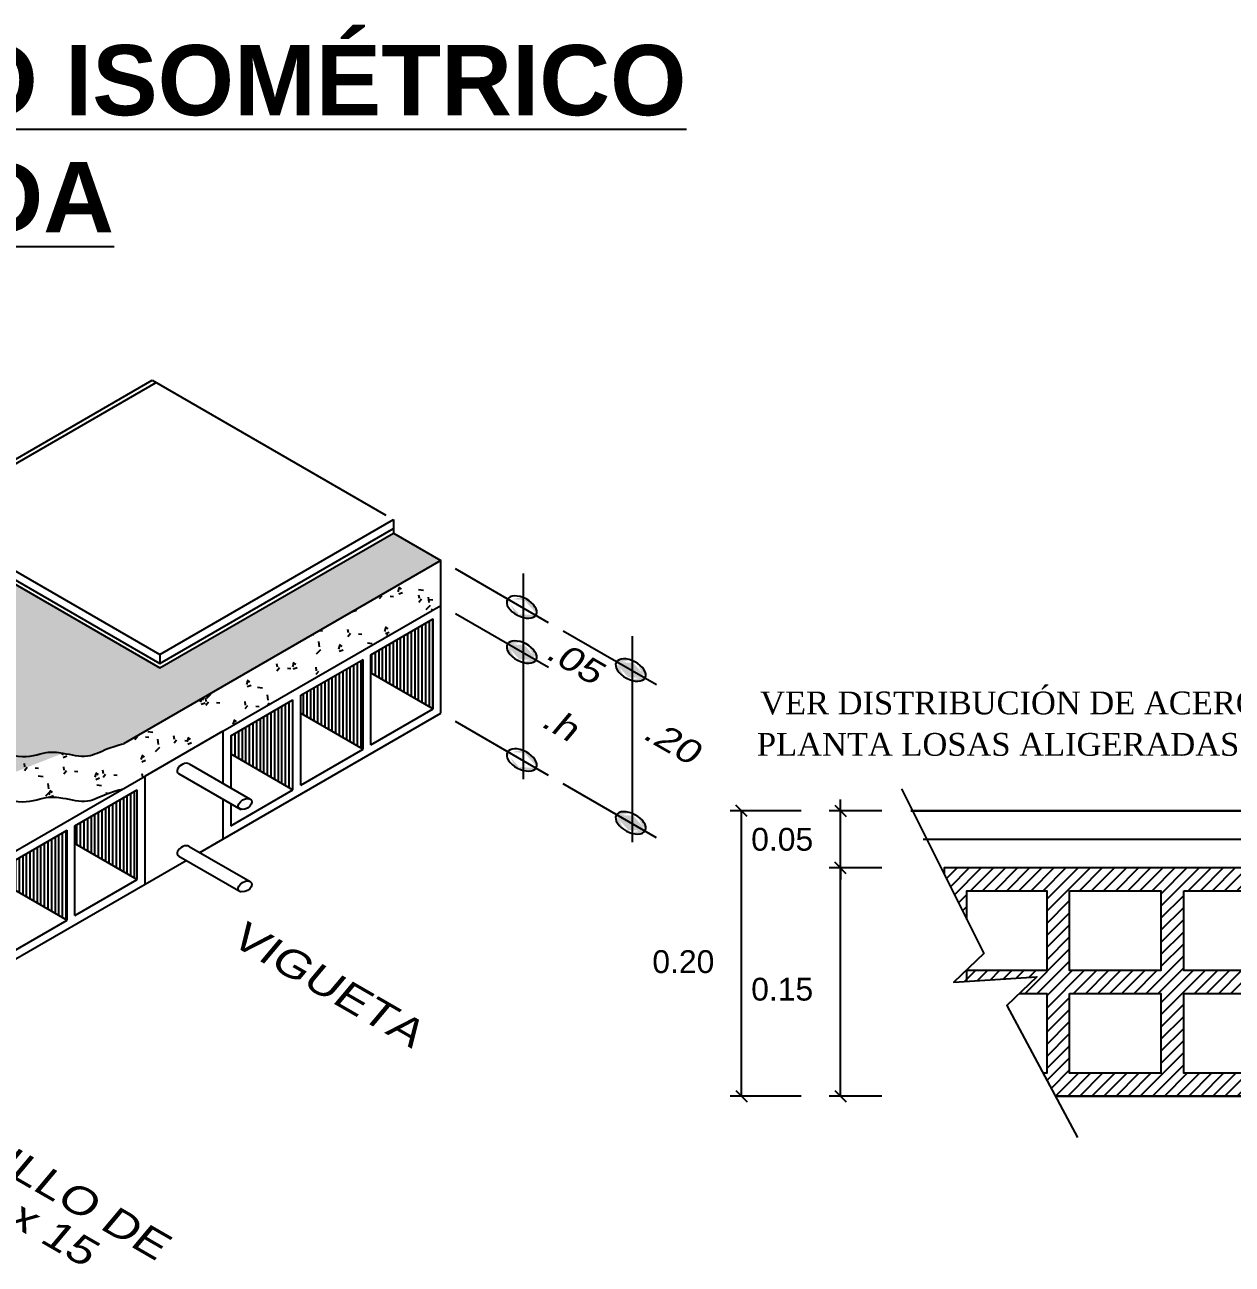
# Model space of a CAD drawing. Header units: millimetres. Extents: x 0 to 86.9, y -0.5 to 29.7.
# Drawn here: x 23.272 to 27.57, y 4.468 to 8.88 of the extents above; entities that cross this region are included whole.
import ezdxf
from ezdxf.enums import TextEntityAlignment as Align

# ---------------------------------------------------------------- set-up
doc = ezdxf.new("R2010")
doc.units = ezdxf.units.MM
for name, color, linetype in [('.D1 Texto', 7, 'Continuous'), ('.pluma2', 5, 'Continuous'), ('ACERO', 5, 'Continuous'), ('ACOTACION', 250, 'Continuous'), ('CIMIENTOCORR.', 160, 'Continuous'), ('COTA', 7, 'Continuous'), ('COTAS', 7, 'Continuous'), ('DELGADOS', 8, 'Continuous'), ('INDICADORES', 101, 'Continuous'), ('relleno', 134, 'Continuous'), ('Texto', 7, 'Continuous'), ('TEXTURAS', 250, 'Continuous'), ('vigas', 204, 'Continuous')]:
    doc.layers.add(name, color=color, linetype=linetype)
doc.styles.add('Anot 5mm', font='arialbd')
doc.styles.add('ARIAL', font='arial')
doc.styles.add('STYLE4', font='times')

# ---------------------------------------------------------------- blocks, each defined once
blk = doc.blocks.new('PLT_I2')
at = {"layer": 'TEXTURAS'}
h = blk.add_hatch(dxfattribs=at)
h.set_pattern_fill('AR-CONC', color=256, scale=0.001, angle=90, style=0)
h.set_pattern_definition([(140, (111.64249, -23.36676), (0.015939, 0.1821847), [0.01905, -0.20955]), (85, (111.64249, -23.36676), (-0.1910566, -0.035243), [0.01524, -0.16764]), (190.451, (111.64382, -23.35158), (-0.175117, 0.1469425), [0.01619, -0.17809]), (136.184, (111.5917, -23.36676), (0.042042, 0.271079), [0.028575, -0.314325]), (186.6356, (111.5952, -23.34417), (-0.247426, 0.237404), [0.024285, -0.267135]), (81.184, (111.5917, -23.36676), (-0.247425, 0.237405), [0.02286, -0.25146]), (111, (111.60439, -23.34136), (0.1022655, 0.151615), [0.01905, -0.20955]), (56, (111.60439, -23.34136), (-0.184188, 0.061802), [0.01524, -0.16764]), (161.4514, (111.61291, -23.32873), (-0.081923, 0.2134165), [0.01619, -0.17809]), (127.5, (111.64249, -23.36676), (-0.084555, 0.0030886), [0, -0.165608, 0, -0.17018, 0, -0.168275]), (97.5, (111.64249, -23.36676), (-0.1001806, 0.0668197), [0, -0.097028, 0, -0.161798, 0, -0.064135]), (57.5, (111.64249, -23.4234), (0.0057287, 0.1355906), [0, -0.0635, 0, -0.19812, 0, -0.26289]), (47.5, (111.64249, -23.4488), (-0.0254265, 0.1481292), [0, -0.08255, 0, -0.131572, 0, -0.18669])])
edge = h.paths.add_edge_path()
edge.add_line((116.3698, -22.0397), (116.2012, -21.9423))
edge.add_line((116.2012, -21.9423), (115.3699, -22.4223))
edge.add_line((115.3699, -22.4223), (114.5246, -21.9343))
edge.add_line((114.5246, -21.9343), (112.8341, -22.9103))
edge.add_line((112.8341, -22.9103), (112.0028, -22.4303))
edge.add_line((112.0028, -22.4303), (111.6425, -22.6383))
edge.add_line((111.6425, -22.6383), (112.2874, -23.0107))
edge.add_spline(control_points=[(112.2874, -23.0107), (112.3418, -23.0379), (112.4912, -23.0908), (112.7552, -23.0001), (112.9426, -23.2928), (113.1867, -23.3668), (113.3445, -23.3537)], knot_values=[0.091337, 0.091337, 0.091337, 0.091337, 0.148206, 0.241918, 0.30665, 0.443723, 0.443723, 0.443723, 0.443723], degree=3, periodic=0)
edge.add_spline(control_points=[(113.3445, -23.3537), (113.4161, -23.3478), (113.486, -23.3288), (113.5486, -23.2963)], knot_values=[0.443723, 0.443723, 0.443723, 0.443723, 0.50592, 0.50592, 0.50592, 0.50592], degree=3, periodic=0)
edge.add_spline(control_points=[(113.5486, -23.2963), (113.5654, -23.2876), (113.6328, -23.2474), (113.7291, -23.1498), (113.8684, -23.1982), (113.9456, -23.1736), (113.9711, -23.1614), (113.9773, -23.1582)], knot_values=[0.50592, 0.50592, 0.50592, 0.50592, 0.522643, 0.575117, 0.624102, 0.643905, 0.650294, 0.650294, 0.650294, 0.650294], degree=3, periodic=0)
edge.add_spline(control_points=[(113.9773, -23.1582), (114.1573, -23.0655), (114.2891, -22.7673), (114.5511, -22.8282), (114.6198, -22.8462), (114.6757, -22.8557), (114.6961, -22.8553)], knot_values=[0.650294, 0.650294, 0.650294, 0.650294, 0.837139, 0.863555, 0.890278, 0.908583, 0.908583, 0.908583, 0.908583], degree=3, periodic=0)
edge.add_spline(control_points=[(114.6961, -22.8553), (114.7133, -22.8549), (114.7579, -22.8452), (114.7723, -22.7607), (114.8042, -22.7211), (114.8982, -22.7463), (114.9567, -22.7177), (115.0338, -22.7247), (115.1084, -22.7464), (115.177, -22.7096), (115.2202, -22.6971), (115.2402, -22.6919)], knot_values=[0.908583, 0.908583, 0.908583, 0.908583, 0.923978, 0.952833, 0.977552, 0.984394, 1.011117, 1.02948, 1.057194, 1.07994, 1.099382, 1.099382, 1.099382, 1.099382], degree=3, periodic=0)
edge.add_line((115.0252, -22.7256), (115.0252, -22.7256))
edge.add_spline(control_points=[(114.6961, -22.8553), (114.7133, -22.8549), (114.7579, -22.8452), (114.7723, -22.7607), (114.8042, -22.7211), (114.8982, -22.7463), (114.9567, -22.7177), (115.0338, -22.7247), (115.1084, -22.7464), (115.177, -22.7096), (115.2202, -22.6971), (115.2402, -22.6919)], knot_values=[0.908583, 0.908583, 0.908583, 0.908583, 0.923978, 0.952833, 0.977552, 0.984394, 1.011117, 1.02948, 1.057194, 1.07994, 1.099382, 1.099382, 1.099382, 1.099382], degree=3, periodic=0)
edge.add_line((115.2402, -22.6919), (116.3698, -22.0397))
h = blk.add_hatch(color=256, dxfattribs=at)
edge = h.paths.add_edge_path()
edge.add_ellipse((116.6574, -22.2057), major_axis=(0.0515, -0.0271), ratio=0.564636, start_angle=183.8942, end_angle=73.4225, ccw=False)
edge.add_line((116.6071, -22.1766), (116.6574, -22.2057))
edge.add_line((116.6574, -22.2057), (116.6574, -22.2413))
h.paths.add_polyline_path([(116.7077, -22.2347), (116.7074, -22.2351), (116.7062, -22.2367), (116.7047, -22.2381), (116.7031, -22.2394), (116.7014, -22.2406), (116.6994, -22.2417), (116.6974, -22.2427), (116.6951, -22.2435), (116.6928, -22.2442), (116.6903, -22.2447), (116.6877, -22.2451), (116.685, -22.2453), (116.6822, -22.2455), (116.6793, -22.2454), (116.6763, -22.2453), (116.6733, -22.2449), (116.6702, -22.2445), (116.667, -22.2439), (116.6638, -22.2432), (116.6606, -22.2423), (116.6574, -22.2413), (116.6574, -22.2057)], flags=0)
edge = h.paths.add_edge_path(flags=0)
edge.add_ellipse((116.6574, -22.2057), major_axis=(0.0515, -0.0271), ratio=0.564636, start_angle=3.8942, end_angle=253.4225, ccw=False)
edge.add_line((116.7077, -22.2347), (116.6574, -22.2057))
edge.add_line((116.6574, -22.2057), (116.6574, -22.1701))
edge = h.paths.add_edge_path(flags=0)
edge.add_ellipse((116.6574, -22.2057), major_axis=(0.0515, -0.0271), ratio=0.564636, start_angle=253.4225, end_angle=183.8942, ccw=False)
edge.add_line((116.6574, -22.1701), (116.6574, -22.2057))
edge.add_line((116.6574, -22.2057), (116.6071, -22.1766))
h = blk.add_hatch(dxfattribs=at)
h.set_pattern_fill('_USER', color=34, scale=0.0128, angle=90, style=0, pattern_type=0)
h.set_pattern_definition([(90, (23301.06432, 11845.704642), (-0.0127999999995, 0), [])])
h.paths.add_polyline_path([(114.7902, -23.1437), (114.5685, -23.2717), (114.5685, -23.3357), (114.7902, -23.4637)], flags=0)
h.paths.add_polyline_path([(115.0396, -22.9997), (114.8179, -23.1277), (114.8179, -23.1917), (115.0396, -23.3197)], flags=0)
h.paths.add_polyline_path([(115.289, -22.8557), (115.0673, -22.9837), (115.0673, -23.0477), (115.289, -23.1757)], flags=0)
h.paths.add_polyline_path([(115.8433, -22.5357), (115.6216, -22.6637), (115.6216, -22.7277), (115.8433, -22.8557)], flags=0)
h.paths.add_polyline_path([(116.0927, -22.3917), (115.871, -22.5197), (115.871, -22.5837), (116.0927, -22.7117)], flags=0)
h.paths.add_polyline_path([(116.3421, -22.2477), (116.1204, -22.3757), (116.1204, -22.4397), (116.3421, -22.5677)], flags=0)
h = blk.add_hatch(color=256, dxfattribs=at)
edge = h.paths.add_edge_path()
edge.add_ellipse((116.6574, -22.3657), major_axis=(0.0515, -0.0271), ratio=0.564636, start_angle=183.8942, end_angle=73.4225, ccw=False)
edge.add_line((116.6071, -22.3366), (116.6574, -22.3657))
edge.add_line((116.6574, -22.3657), (116.6574, -22.4013))
edge = h.paths.add_edge_path(flags=0)
edge.add_line((116.6574, -22.3657), (116.7077, -22.3947))
edge.add_ellipse((116.6574, -22.3657), major_axis=(0.0515, -0.0271), ratio=0.564636, start_angle=73.4225, end_angle=3.8942, ccw=False)
edge.add_line((116.6574, -22.4013), (116.6574, -22.3657))
edge = h.paths.add_edge_path(flags=0)
edge.add_ellipse((116.6574, -22.3657), major_axis=(0.0515, -0.0271), ratio=0.564636, start_angle=3.8942, end_angle=253.4225, ccw=False)
edge.add_line((116.7077, -22.3947), (116.6574, -22.3657))
edge.add_line((116.6574, -22.3657), (116.6574, -22.3301))
edge = h.paths.add_edge_path(flags=0)
edge.add_ellipse((116.6574, -22.3657), major_axis=(0.0515, -0.0271), ratio=0.564636, start_angle=253.4225, end_angle=183.8942, ccw=False)
edge.add_line((116.6574, -22.3301), (116.6574, -22.3657))
edge.add_line((116.6574, -22.3657), (116.6071, -22.3366))
h = blk.add_hatch(color=256, dxfattribs=at)
edge = h.paths.add_edge_path()
edge.add_ellipse((117.0453, -22.4296), major_axis=(0.0515, -0.0271), ratio=0.564636, start_angle=183.8942, end_angle=73.4225, ccw=False)
edge.add_line((116.995, -22.4006), (117.0453, -22.4296))
edge.add_line((117.0453, -22.4296), (117.0453, -22.4652))
edge = h.paths.add_edge_path(flags=0)
edge.add_line((117.0453, -22.4296), (117.0956, -22.4587))
edge.add_ellipse((117.0453, -22.4296), major_axis=(0.0515, -0.0271), ratio=0.564636, start_angle=73.4225, end_angle=3.8942, ccw=False)
edge.add_line((117.0453, -22.4652), (117.0453, -22.4296))
edge = h.paths.add_edge_path(flags=0)
edge.add_ellipse((117.0453, -22.4296), major_axis=(0.0515, -0.0271), ratio=0.564636, start_angle=3.8942, end_angle=253.4225, ccw=False)
edge.add_line((117.0956, -22.4587), (117.0453, -22.4296))
edge.add_line((117.0453, -22.4296), (117.0453, -22.394))
edge = h.paths.add_edge_path(flags=0)
edge.add_ellipse((117.0453, -22.4296), major_axis=(0.0515, -0.0271), ratio=0.564636, start_angle=253.4225, end_angle=183.8942, ccw=False)
edge.add_line((117.0453, -22.394), (117.0453, -22.4296))
edge.add_line((117.0453, -22.4296), (116.995, -22.4006))
h = blk.add_hatch(color=256, dxfattribs=at)
edge = h.paths.add_edge_path()
edge.add_ellipse((116.6574, -22.7497), major_axis=(0.0515, -0.0271), ratio=0.564636, start_angle=183.8942, end_angle=73.4225, ccw=False)
edge.add_line((116.6071, -22.7206), (116.6574, -22.7497))
edge.add_line((116.6574, -22.7497), (116.6574, -22.7853))
h.paths.add_polyline_path([(116.7077, -22.7787), (116.7074, -22.7791), (116.7062, -22.7807), (116.7047, -22.7821), (116.7031, -22.7834), (116.7014, -22.7846), (116.6994, -22.7857), (116.6974, -22.7867), (116.6951, -22.7875), (116.6928, -22.7882), (116.6903, -22.7887), (116.6877, -22.7891), (116.685, -22.7893), (116.6822, -22.7895), (116.6793, -22.7894), (116.6763, -22.7893), (116.6733, -22.7889), (116.6702, -22.7885), (116.667, -22.7879), (116.6638, -22.7872), (116.6606, -22.7863), (116.6574, -22.7853), (116.6574, -22.7497)], flags=0)
edge = h.paths.add_edge_path(flags=0)
edge.add_ellipse((116.6574, -22.7497), major_axis=(0.0515, -0.0271), ratio=0.564636, start_angle=3.8942, end_angle=253.4225, ccw=False)
edge.add_line((116.7077, -22.7787), (116.6574, -22.7497))
edge.add_line((116.6574, -22.7497), (116.6574, -22.7141))
edge = h.paths.add_edge_path(flags=0)
edge.add_ellipse((116.6574, -22.7497), major_axis=(0.0515, -0.0271), ratio=0.564636, start_angle=253.4225, end_angle=183.8942, ccw=False)
edge.add_line((116.6574, -22.7141), (116.6574, -22.7497))
edge.add_line((116.6574, -22.7497), (116.6071, -22.7206))
h = blk.add_hatch(color=256, dxfattribs=at)
edge = h.paths.add_edge_path()
edge.add_ellipse((117.0453, -22.9736), major_axis=(0.0515, -0.0271), ratio=0.564636, start_angle=183.8942, end_angle=73.4225, ccw=False)
edge.add_line((116.995, -22.9446), (117.0453, -22.9736))
edge.add_line((117.0453, -22.9736), (117.0453, -23.0092))
edge = h.paths.add_edge_path(flags=0)
edge.add_line((117.0453, -22.9736), (117.0956, -23.0027))
edge.add_ellipse((117.0453, -22.9736), major_axis=(0.0515, -0.0271), ratio=0.564636, start_angle=73.4225, end_angle=3.8942, ccw=False)
edge.add_line((117.0453, -23.0092), (117.0453, -22.9736))
edge = h.paths.add_edge_path(flags=0)
edge.add_ellipse((117.0453, -22.9736), major_axis=(0.0515, -0.0271), ratio=0.564636, start_angle=3.8942, end_angle=253.4225, ccw=False)
edge.add_line((117.0956, -23.0027), (117.0453, -22.9736))
edge.add_line((117.0453, -22.9736), (117.0453, -22.938))
edge = h.paths.add_edge_path(flags=0)
edge.add_ellipse((117.0453, -22.9736), major_axis=(0.0515, -0.0271), ratio=0.564636, start_angle=253.4225, end_angle=183.8942, ccw=False)
edge.add_line((117.0453, -22.938), (117.0453, -22.9736))
edge.add_line((117.0453, -22.9736), (116.995, -22.9446))
at = {"layer": '.pluma2'}
for p, q in [((115.5939, -22.6477), (116.3698, -22.1997)), ((116.3698, -22.5837), (116.3698, -22.1997)), ((116.1204, -22.3757), (116.3421, -22.2477)), ((116.3421, -22.5677), (116.3421, -22.2477)), ((115.871, -22.5197), (116.0927, -22.3917)), ((116.0927, -22.7117), (116.0927, -22.3917)), ((116.1204, -22.6957), (116.1204, -22.3757)), ((116.1204, -22.4397), (116.3421, -22.5677)), ((115.6216, -22.6637), (115.8433, -22.5357)), ((115.8433, -22.8557), (115.8433, -22.5357)), ((115.871, -22.8397), (115.871, -22.5197)), ((115.5939, -23.0317), (116.3698, -22.5837)), ((115.871, -22.5837), (116.0927, -22.7117)), ((116.1204, -22.6957), (116.3421, -22.5677)), ((115.5939, -22.6477), (115.5939, -22.833)), ((115.6216, -22.6637), (115.6216, -22.849)), ((115.871, -22.8397), (116.0927, -22.7117)), ((115.6216, -22.7277), (115.8433, -22.8557)), ((114.5408, -23.2557), (115.3167, -22.8077)), ((114.5408, -23.2557), (115.3167, -22.8077)), ((115.3167, -23.1917), (115.3167, -22.8077)), ((115.0673, -22.9837), (115.289, -22.8557)), ((115.289, -23.1757), (115.289, -22.8557)), ((115.5939, -22.8891), (115.5939, -23.0317)), ((115.6216, -22.9837), (115.8433, -22.8557)), ((115.6216, -22.9051), (115.6216, -22.9837)), ((115.0673, -23.3037), (115.0673, -22.9837)), ((114.8179, -23.1277), (115.0396, -22.9997)), ((115.0396, -23.3197), (115.0396, -22.9997)), ((115.0673, -23.0477), (115.289, -23.1757)), ((115.5117, -23.0791), (115.5939, -23.0317)), ((115.3167, -23.1917), (115.4631, -23.1072)), ((114.5408, -23.6397), (115.3167, -23.1917)), ((114.8179, -23.1917), (115.0396, -23.3197)), ((115.0673, -23.3037), (115.289, -23.1757)), ((114.8179, -23.4477), (115.0396, -23.3197))]:
    blk.add_line(p, q, dxfattribs=at)
at = {"color": 0}
for p, q in [((115.4737, -22.7637), (115.691, -22.8891)), ((115.4364, -22.7982), (115.6576, -22.9259)), ((115.4737, -23.0572), (115.691, -23.1826)), ((115.4372, -23.0922), (115.6576, -23.2194))]:
    blk.add_line(p, q, dxfattribs=at)
for centre in [(115.4553, -22.7811), (115.4553, -23.0746)]:
    blk.add_ellipse(centre, major_axis=(0.0228, 0.0132), ratio=0.633975, start_param=0.328904, end_param=3.518032, dxfattribs=at)
for centre in [(115.6726, -22.9065), (115.6726, -23.2001)]:
    blk.add_ellipse(centre, major_axis=(0.0228, 0.0132), ratio=0.633975, dxfattribs=at)
at = {"layer": 'COTAS'}
for p, q in [((116.7533, -22.2611), (116.4214, -22.0694)), ((116.6621, -22.0856), (116.6621, -22.8179)), ((116.7533, -22.4211), (116.4214, -22.2294)), ((117.1368, -22.4825), (116.8049, -22.2908)), ((117.05, -22.3095), (117.05, -23.0419)), ((116.7533, -22.8051), (116.4214, -22.6134)), ((117.1368, -23.0265), (116.8049, -22.8348))]:
    blk.add_line(p, q, dxfattribs=at)
at = {"layer": 'COTAS', "extrusion": (0, 0, -1)}
for centre in [(116.6574, -22.2057), (116.6574, -22.3657), (117.0453, -22.4296), (116.6574, -22.7497), (117.0453, -22.9736)]:
    blk.add_ellipse(centre, major_axis=(0.0515, -0.0271), ratio=0.564636, dxfattribs=at)
at = {"layer": 'TEXTURAS'}
for p, q in [((114.5108, -21.8783), (115.3422, -21.3983)), ((114.5246, -21.8863), (115.356, -21.4063)), ((115.3422, -21.3983), (116.1735, -21.8783)), ((114.5385, -21.8943), (115.3699, -22.3743)), ((114.5385, -21.9263), (115.3699, -22.4063)), ((115.3699, -22.3743), (116.2012, -21.8943)), ((115.3699, -22.4063), (116.2012, -21.9263)), ((116.2012, -21.8943), (116.2012, -21.9423)), ((114.5246, -21.9343), (115.3699, -22.4223)), ((115.3699, -22.4223), (116.2012, -21.9423)), ((116.2012, -21.9423), (116.3698, -22.0397)), ((116.3698, -22.0397), (115.2402, -22.6919)), ((116.3698, -22.1997), (116.3698, -22.0397)), ((116.2177, -22.1507), (116.2216, -22.1389)), ((116.2186, -22.135), (116.2283, -22.1415)), ((116.2905, -22.143), (116.3078, -22.1457)), ((116.1512, -22.1755), (116.1606, -22.1643)), ((116.1896, -22.1667), (116.2013, -22.1677)), ((116.2196, -22.1586), (116.2332, -22.1533)), ((116.2933, -22.1753), (116.291, -22.163)), ((116.2911, -22.1877), (116.3005, -22.1765)), ((116.3279, -22.1887), (116.3258, -22.1702)), ((116.3295, -22.1789), (116.3412, -22.1799)), ((116.0557, -22.2215), (116.0693, -22.2163)), ((116.3176, -22.2147), (116.3328, -22.1989)), ((116.335, -22.2135), (116.34, -22.2169)), ((116.3378, -22.2181), (116.3381, -22.2175)), ((116.1711, -22.2764), (116.1808, -22.283)), ((115.9139, -22.3029), (115.9173, -22.3034)), ((115.9379, -22.289), (115.9485, -22.2899)), ((116.0405, -22.2975), (116.0382, -22.2853)), ((116.0383, -22.31), (116.0477, -22.2988)), ((116.0767, -22.3012), (116.0884, -22.3022)), ((116.1702, -22.2922), (116.1741, -22.2804)), ((116.1721, -22.3), (116.1858, -22.2948)), ((116.1803, -22.3091), (116.1781, -22.2975)), ((115.9271, -22.3724), (115.9423, -22.3566)), ((115.9374, -22.3465), (115.9353, -22.328)), ((116.0063, -22.3551), (116.0102, -22.3433)), ((116.0072, -22.3393), (116.0169, -22.3459)), ((116.0082, -22.363), (116.0219, -22.3577)), ((116.1082, -22.333), (116.1255, -22.3357)), ((115.3699, -22.3743), (115.3699, -22.4063)), ((115.7877, -22.4198), (115.7855, -22.4075)), ((115.8424, -22.418), (115.8463, -22.4062)), ((115.8433, -22.4023), (115.853, -22.4088)), ((115.7856, -22.4322), (115.795, -22.421)), ((115.824, -22.4234), (115.8356, -22.4244)), ((115.8443, -22.4259), (115.858, -22.4206)), ((115.9276, -22.432), (115.9254, -22.4198)), ((115.9255, -22.4445), (115.9349, -22.4333)), ((115.6785, -22.4809), (115.6824, -22.4691)), ((115.6794, -22.4652), (115.6891, -22.4717)), ((115.6804, -22.4888), (115.6941, -22.4836)), ((115.7176, -22.4908), (115.735, -22.4935)), ((115.5146, -22.5439), (115.5185, -22.5321)), ((115.5193, -22.5307), (115.5252, -22.5346)), ((115.5349, -22.542), (115.5327, -22.5298)), ((115.5328, -22.5545), (115.5422, -22.5433)), ((115.5366, -22.5302), (115.5518, -22.5143)), ((115.6749, -22.5543), (115.6726, -22.542)), ((115.7551, -22.5365), (115.7529, -22.518)), ((115.5165, -22.5517), (115.5302, -22.5465)), ((115.5712, -22.5457), (115.5829, -22.5467)), ((115.6727, -22.5667), (115.6821, -22.5555)), ((115.7111, -22.5579), (115.7228, -22.5589)), ((115.7489, -22.5581), (115.76, -22.5466)), ((115.631, -22.6224), (115.635, -22.6106)), ((115.6319, -22.6066), (115.6416, -22.6132)), ((115.28, -22.6767), (115.2894, -22.6655)), ((115.5939, -22.6477), (115.3167, -22.8077)), ((115.3184, -22.6679), (115.3301, -22.6689)), ((115.3271, -22.6485), (115.3445, -22.6512)), ((115.3646, -22.6942), (115.3624, -22.6757)), ((115.4221, -22.6765), (115.4198, -22.6643)), ((115.4671, -22.6853), (115.4711, -22.6735)), ((115.468, -22.6695), (115.4777, -22.6761)), ((115.3542, -22.7202), (115.3694, -22.7044)), ((115.4199, -22.689), (115.4293, -22.6778)), ((115.4584, -22.6801), (115.47, -22.6812)), ((115.469, -22.6932), (115.4827, -22.6879)), ((115.5353, -22.6808), (115.5362, -22.6809)), ((114.8895, -22.7743), (114.8872, -22.762)), ((115.0229, -22.7326), (115.0252, -22.7256)), ((115.0248, -22.7405), (115.0385, -22.7352)), ((115.3032, -22.7482), (115.3072, -22.7364)), ((115.3041, -22.7325), (115.3138, -22.739)), ((115.3051, -22.7561), (115.3188, -22.7508)), ((114.8873, -22.7867), (114.8967, -22.7755)), ((114.9258, -22.7779), (114.9374, -22.7789)), ((114.9366, -22.8062), (114.954, -22.8089)), ((115.0294, -22.7865), (115.0272, -22.7743)), ((115.0273, -22.799), (115.0367, -22.7878)), ((115.0657, -22.7902), (115.0773, -22.7912)), ((115.1393, -22.8111), (115.1433, -22.7994)), ((115.1402, -22.7954), (115.1499, -22.8019)), ((115.1693, -22.7987), (115.1671, -22.7865)), ((115.1672, -22.8112), (115.1766, -22.8)), ((115.2056, -22.8024), (115.2173, -22.8034)), ((115.3092, -22.811), (115.307, -22.7988)), ((114.974, -22.852), (114.9719, -22.8334)), ((115.1412, -22.819), (115.1549, -22.8138)), ((115.1448, -22.8385), (115.1621, -22.8412)), ((114.9637, -22.8779), (114.9789, -22.8621)), ((114.9754, -22.8741), (114.9794, -22.8623)), ((114.9763, -22.8583), (114.986, -22.8648)), ((114.9773, -22.8819), (114.991, -22.8767)), ((115.1807, -22.8707), (115.1801, -22.8657))]:
    blk.add_line(p, q, dxfattribs=at)
for points, knots in [([(112.2874, -23.0107), (112.3418, -23.0379), (112.4912, -23.0908), (112.7552, -23.0001), (112.9927, -23.3709), (113.4705, -23.4118), (113.7291, -23.1498), (113.8684, -23.1982), (114.1375, -23.1123), (114.2822, -22.7657), (114.5511, -22.8282), (114.6345, -22.8501), (114.7541, -22.8677), (114.7723, -22.7607), (114.8042, -22.7211), (114.8982, -22.7463), (114.9567, -22.7177), (115.0338, -22.7247), (115.1084, -22.7464), (115.177, -22.7096), (115.2202, -22.6971), (115.2402, -22.6919)], [0.091337, 0.091337, 0.091337, 0.091337, 0.148206, 0.241918, 0.30665, 0.522643, 0.575117, 0.624102, 0.643905, 0.837139, 0.863555, 0.890278, 0.923978, 0.952833, 0.977552, 0.984394, 1.011117, 1.02948, 1.057194, 1.07994, 1.099382, 1.099382, 1.099382, 1.099382]), ([(114.2418, -23.083), (114.3095, -23.0188), (114.4024, -22.9537), (114.5511, -22.9882), (114.6345, -23.0101), (114.7541, -23.0277), (114.804, -22.9029), (114.8042, -22.8848), (114.8982, -22.9063), (114.9567, -22.8777), (115.0338, -22.8847), (115.1084, -22.9064), (115.1757, -22.8703), (115.2174, -22.8579), (115.2395, -22.8523)], [0.7540441, 0.7540441, 0.7540441, 0.7540441, 0.8371393, 0.8635549, 0.8902782, 0.9239782, 0.9528326, 0.9775515, 0.9843939, 1.0111172, 1.0294801, 1.0571938, 1.0799404, 1.0980479, 1.0980479, 1.0980479, 1.0980479])]:
    blk.add_open_spline(points, degree=3, knots=knots, dxfattribs=at)
at = {"layer": '.D1 Texto', "insert": (112.0636, -20.2049), "char_height": 0.25, "width": 5.446128, "attachment_point": 1, "style": 'Anot 5mm'}
blk.add_mtext('{\\LDETALLE TIPICO ISOMÉTRICO LOSA ALIGERADA}', dxfattribs=at)
at = {"layer": 'Texto', "color": 7, "style": 'ARIAL', "oblique": 10, "width": 1.2}
for s, height, p in [('.05', 0.08704, (116.7379, -22.3851)), ('.h', 0.08704, (116.7214, -22.6273)), (' .20', 0.08704, (117.0483, -22.6498)), ('VIGUETA', 0.1024, (115.614, -23.4013)), ('LADRILLO DE', 0.1024, (114.3911, -23.9767)), ('30 x 30 x 15', 0.1024, (114.293, -24.0906))]:
    blk.add_text(s, height=height, rotation=330, dxfattribs=at).set_placement(p)
blk = doc.blocks.new('PLT__Oblique')
at = {"color": 0}
blk.add_line((-0.5, -0.5), (0.5, 0.5), dxfattribs=at)
blk = doc.blocks.new('PLT_6')
at = {"layer": 'INDICADORES'}
h = blk.add_hatch(dxfattribs=at)
h.set_pattern_fill('ANSI31', color=256, scale=0.3, style=0)
h.set_pattern_definition([(45, (3124.564453, 1649.078315), (-0.026516504, 0.026516504), [])])
h.paths.add_polyline_path([(3292.8543, 1585.3725), (3293.2543, 1585.3725), (3293.2543, 1585.0225), (3292.8543, 1585.0225)], flags=0)
h.paths.add_polyline_path([(3292.8543, 1584.9225), (3293.2543, 1584.9225), (3293.2543, 1584.5725), (3292.8543, 1584.5725)], flags=0)
h.paths.add_polyline_path([(3293.3543, 1585.3725), (3293.7043, 1585.3725), (3293.7043, 1585.0225), (3293.3543, 1585.0225)], flags=0)
h.paths.add_polyline_path([(3293.3543, 1584.9225), (3293.7043, 1584.9225), (3293.7043, 1584.5725), (3293.3543, 1584.5725)], flags=0)
h.paths.add_polyline_path([(3292.3043, 1585.4725), (3292.3043, 1585.4457), (3292.4784, 1585.098), (3292.3464, 1584.9716), (3292.7111, 1584.9956), (3292.5792, 1584.8692), (3292.7916, 1584.4725), (3293.8043, 1584.4725), (3293.8043, 1585.4725)], flags=0)
h.paths.add_polyline_path([(3292.7543, 1584.9225), (3292.6349, 1584.9225), (3292.5792, 1584.8692), (3292.738, 1584.5725), (3292.7543, 1584.5725)], flags=0)
h.paths.add_polyline_path([(3292.4784, 1585.098), (3292.4043, 1585.0269), (3292.4043, 1585.0225), (3292.7543, 1585.0225), (3292.7543, 1585.3725), (3292.4043, 1585.3725), (3292.4043, 1585.246)], flags=0)
at = {"layer": 'ACERO', "ltscale": 0.05}
blk.add_line((3301.3482, 1585.5975), (3292.2118, 1585.5975), dxfattribs=at)
at = {"layer": 'ACOTACION', "color": 6}
for p, q in [((3291.6775, 1585.7225), (3291.3655, 1585.7225)), ((3292.0311, 1585.7225), (3291.8002, 1585.7225)), ((3292.0311, 1585.4725), (3291.8002, 1585.4725)), ((3292.0311, 1585.4725), (3291.8002, 1585.4725)), ((3291.6775, 1584.4725), (3291.3655, 1584.4725)), ((3292.0311, 1584.4725), (3291.8002, 1584.4725))]:
    blk.add_line(p, q, dxfattribs=at)
at = {"layer": 'ACOTACION'}
for p, q in [((3291.4155, 1584.4725), (3291.4155, 1585.7225)), ((3291.8502, 1585.7225), (3291.8502, 1585.7725)), ((3291.8502, 1585.4725), (3291.8502, 1585.7225)), ((3291.8502, 1584.7225), (3291.8502, 1585.4725)), ((3291.8502, 1585.4725), (3291.8502, 1585.4225)), ((3291.8502, 1584.4725), (3291.8502, 1584.7225))]:
    blk.add_line(p, q, dxfattribs=at)
at = {"layer": 'DELGADOS'}
for points in [[(3292.1167, 1585.8201), (3292.4784, 1585.098), (3292.3464, 1584.9716), (3292.7111, 1584.9956), (3292.5792, 1584.8692), (3292.8891, 1584.2904)], [(3292.1584, 1585.7225), (3301.3824, 1585.7225)]]:
    blk.add_lwpolyline(points, dxfattribs=at)
at = {"layer": 'relleno'}
for points in [[(3292.7916, 1584.4725), (3293.8043, 1584.4725), (3293.8043, 1585.4725), (3292.3043, 1585.4725), (3292.3043, 1585.4457)], [(3292.4043, 1585.246), (3292.4043, 1585.3725), (3292.7543, 1585.3725), (3292.7543, 1585.0225), (3292.4043, 1585.0225), (3292.4043, 1585.0269)], [(3292.4043, 1584.9754), (3292.4043, 1585.0269)], [(3292.6349, 1584.9225), (3292.7543, 1584.9225), (3292.7543, 1584.5725), (3292.738, 1584.5725)]]:
    blk.add_lwpolyline(points, dxfattribs=at)
for points in [[(3292.8543, 1585.3725), (3293.2543, 1585.3725), (3293.2543, 1585.0225), (3292.8543, 1585.0225)], [(3293.3543, 1585.3725), (3293.7043, 1585.3725), (3293.7043, 1585.0225), (3293.3543, 1585.0225)], [(3292.8543, 1584.9225), (3293.2543, 1584.9225), (3293.2543, 1584.5725), (3292.8543, 1584.5725)], [(3293.3543, 1584.9225), (3293.7043, 1584.9225), (3293.7043, 1584.5725), (3293.3543, 1584.5725)]]:
    blk.add_lwpolyline(points, close=True, dxfattribs=at)
at = {"layer": 'vigas'}
for p, q in [((3301.3824, 1585.7225), (3292.1584, 1585.7225)), ((3300.9765, 1584.4725), (3292.7916, 1584.4725))]:
    blk.add_line(p, q, dxfattribs=at)
at = {"layer": 'ACOTACION', "xscale": 0.05, "yscale": 0.05, "zscale": 0.05}
for p, rotation in [((3291.4155, 1585.7225), 90), ((3291.8502, 1585.7225), 270), ((3291.8502, 1585.4725), 90), ((3291.8502, 1585.4725), 90), ((3291.4155, 1584.4725), 270), ((3291.8502, 1584.4725), 270)]:
    blk.add_blockref('PLT__Oblique', p, dxfattribs=dict(at, rotation=rotation))
at = {"layer": 'ACOTACION', "color": 3, "char_height": 0.1, "attachment_point": 5, "style": 'ARIAL'}
for s, insert in [('0.05', (3291.5943, 1585.5975)), ('0.20', (3291.1609, 1585.0612)), ('0.15', (3291.5943, 1584.9404))]:
    blk.add_mtext(s, dxfattribs=dict(at, insert=insert))
at = {"layer": 'COTA', "style": 'STYLE4'}
for s, p in [('VER DISTRIBUCIÓN DE ACERO', (3292.5946, 1586.2104)), ('PLANTA LOSAS ALIGERADAS', (3292.5408, 1586.0142))]:
    blk.add_text(s, height=0.1, dxfattribs=at).set_placement(p, align=Align.MIDDLE)

msp = doc.modelspace()

# ---------------------------------------------------------------- block references
at = {"color": 6}
msp.add_blockref('PLT_I2', (-91.6165, 29.0126), dxfattribs=at)
at = {"layer": 'CIMIENTOCORR.', "xscale": 0.8118970191958397, "yscale": 0.8118970191958397, "zscale": 0.8118970191959105}
msp.add_blockref('PLT_6', (-2646.4676, -1281.362), dxfattribs=at)

doc.saveas('drawing.dxf')
